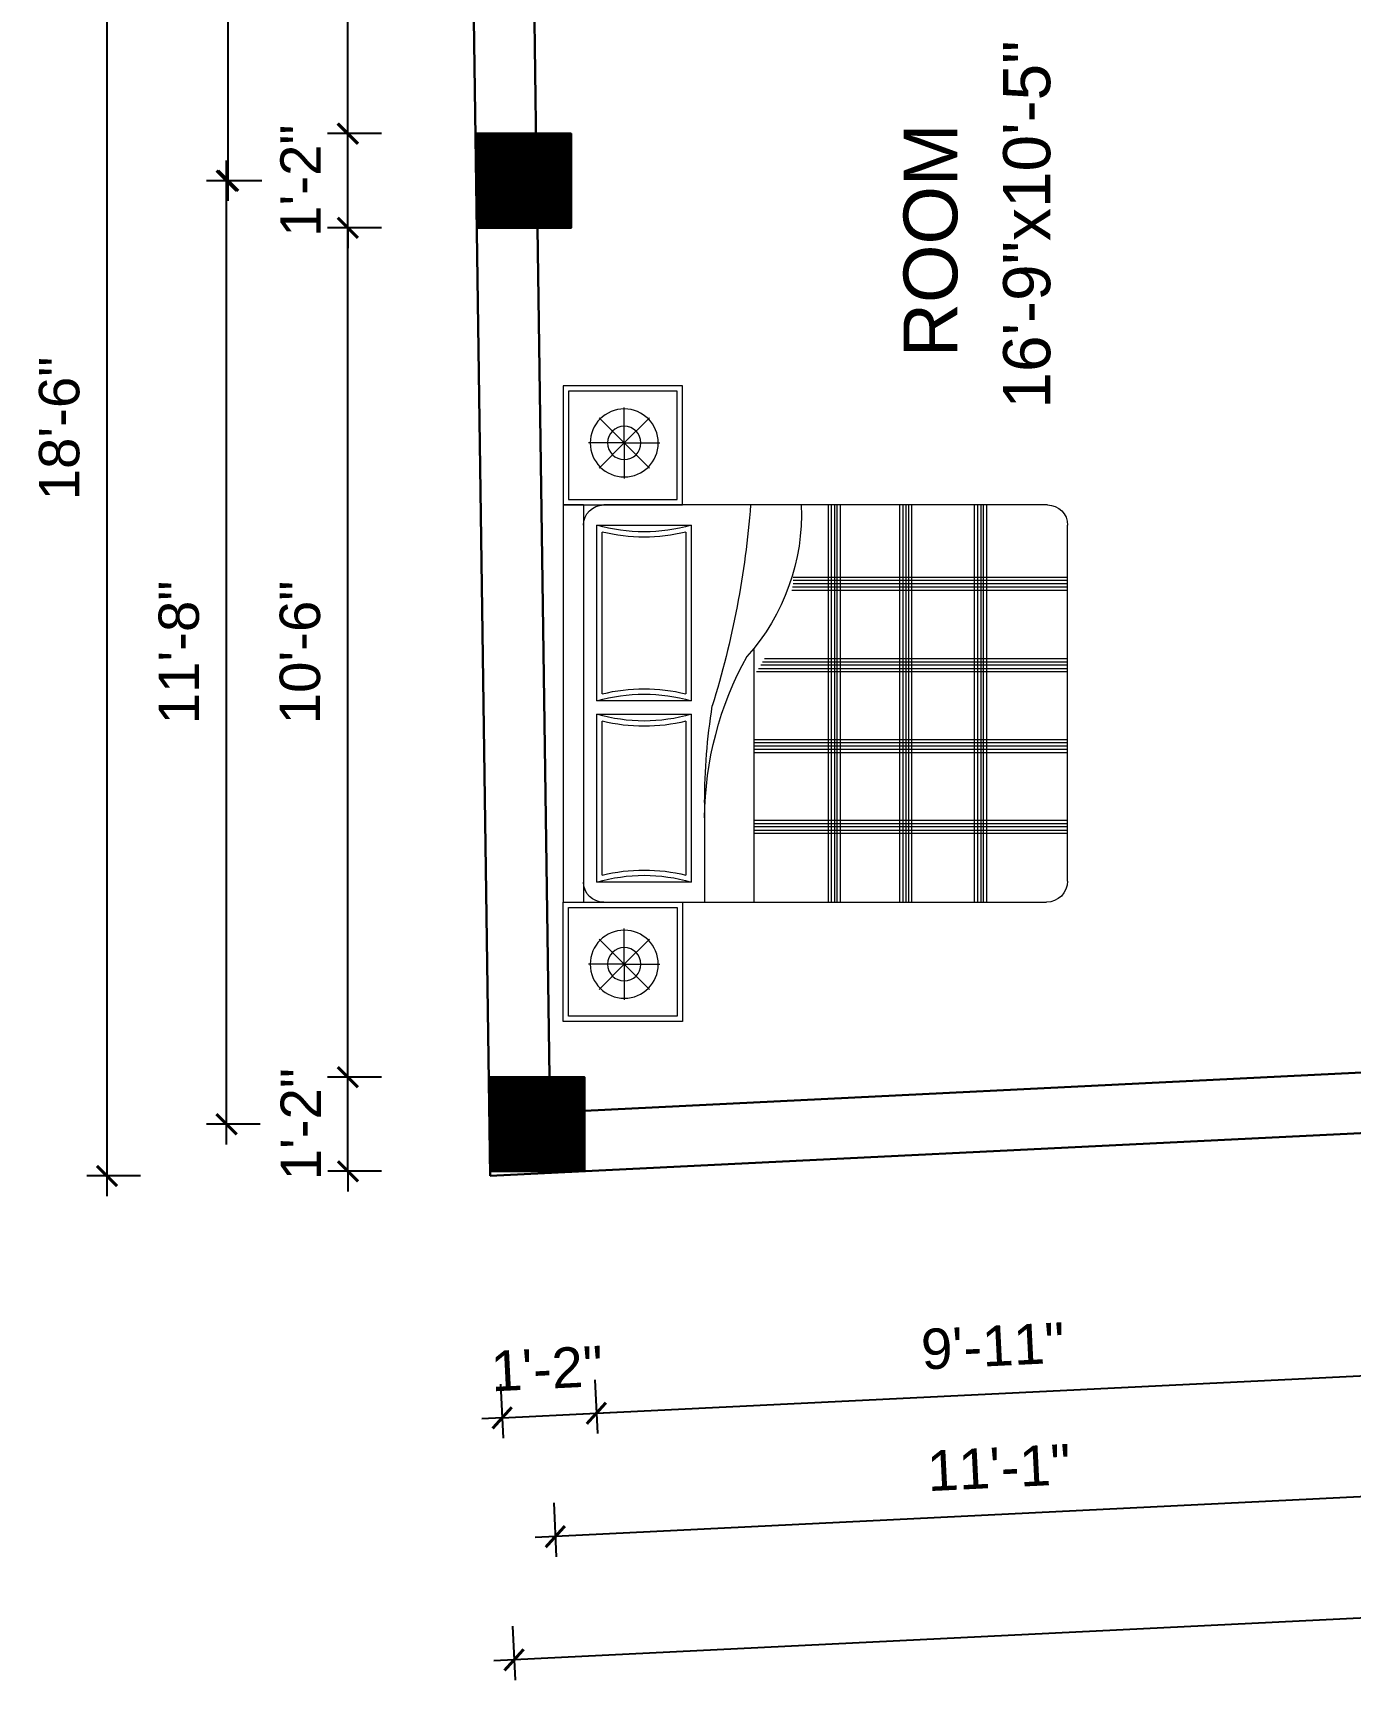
# Model space of a CAD drawing. Header units: inches. Extents: x -4737 to 13205, y 2479 to 13285.
# Drawn here: x -4736.8 to -4541.1, y 10557.3 to 10802.1 of the extents above; entities that cross this region are included whole.
import ezdxf

# ---------------------------------------------------------------- set-up
doc = ezdxf.new("R2010")
doc.units = ezdxf.units.IN
doc.header["$MEASUREMENT"] = 0
for name, color, linetype, lineweight in [('A-FURN', 9, 'Continuous', 5), ('hatch-.09', 8, 'Continuous', 9), ('Label', 7, 'Continuous', 13), ('ns_DIMS', 1, 'Continuous', 0), ('Text', 7, 'Continuous', 13), ('WALL', 12, 'Continuous', 30)]:
    doc.layers.add(name, color=color, linetype=linetype, lineweight=lineweight)
doc.layers.add('furniture', color=253, linetype='Continuous')
doc.styles.add('arial 1000', font='arial.ttf')
doc.styles.add('dim', font='arial.ttf', dxfattribs={"height": 7})
doc.styles.get("Standard").update_dxf_attribs({"font": 'arial.ttf'})
doc.dimstyles.new("1-8'", dxfattribs={"dimtxt": 6, "dimasz": 3, "dimexe": 3, "dimexo": 6, "dimgap": 4, "dimtad": 1, "dimdec": 0, "dimzin": 0, "dimdsep": 46, "dimlunit": 4, "dimtxsty": 'arial 1000', "dimblk": 'ARCHTICK', "dimcen": 8, "dimdle": 3, "dimclrt": 7, "dimazin": 0, "dimtfac": 1, "dimtdec": 0, "dimtix": 1, "dimtmove": 2, "dimatfit": 3, "dimfxl": 5, "dimfxlon": 1, "dimarcsym": 0})

# ---------------------------------------------------------------- blocks, each defined once
blk = doc.blocks.new('A$C3AED30AC')
at = {"layer": 'A-FURN', "color": 147, "linetype": 'ByBlock'}
for p, q in [((0, 1532.2), (0, 1982.2)), ((0, 1982.2), (450, 1982.2)), ((450, 1982.2), (1949.6, 1982.2)), ((450, 1982.2), (450, 1532.2)), ((450, 1906), (450, 1982.2)), ((1949.6, 1982.2), (1949.6, 1532.2)), ((2399.6, 1982.2), (1949.6, 1982.2)), ((2399.6, 1532.2), (2399.6, 1982.2)), ((450, 1906), (1949.6, 1906)), ((450, 155.2), (450, 1829.8)), ((1949.6, 1829.8), (1949.6, 159)), ((450, 1532.2), (0, 1532.2)), ((1949.6, 1532.2), (2399.6, 1532.2)), ((1869.6, 79), (526.2, 79))]:
    blk.add_line(p, q, dxfattribs=at)
at = {"layer": 'A-FURN', "color": 8}
for p, q in [((20, 1552.2), (20, 1962.2)), ((20, 1962.2), (430, 1962.2)), ((430, 1962.2), (430, 1552.2)), ((1969.6, 1962.2), (1969.6, 1552.2)), ((2379.6, 1962.2), (1969.6, 1962.2)), ((2379.6, 1552.2), (2379.6, 1962.2)), ((430, 1552.2), (20, 1552.2)), ((1969.6, 1552.2), (2379.6, 1552.2))]:
    blk.add_line(p, q, dxfattribs=at)
at = {"layer": 'A-FURN', "color": 5, "linetype": 'ByBlock'}
for p, q in [((216, 1752.2), (216, 1886.6)), ((2183.6, 1752.2), (2183.6, 1886.6)), ((216, 1752.2), (121, 1847.2)), ((216, 1752.2), (311.1, 1847.2)), ((526.2, 1855.2), (526.2, 1499.6)), ((1189.3, 1855.2), (526.2, 1855.2)), ((1189.3, 1499.6), (1189.3, 1855.2)), ((1873.4, 1855.2), (1240.1, 1855.2)), ((1240.1, 1855.2), (1240.1, 1499.6)), ((1873.4, 1499.6), (1873.4, 1855.2)), ((2183.6, 1752.2), (2088.5, 1847.2)), ((2183.6, 1752.2), (2278.6, 1847.2)), ((216, 1752.2), (81.7, 1752.2)), ((216, 1752.2), (121, 1657.2)), ((216, 1752.2), (216, 1752.2)), ((216, 1752.2), (216, 1752.2)), ((216, 1752.2), (216, 1752.2)), ((216, 1752.2), (350.4, 1752.2)), ((216, 1752.2), (216, 1617.8)), ((216, 1752.2), (311.1, 1657.2)), ((2183.6, 1752.2), (2049.2, 1752.2)), ((2183.6, 1752.2), (2088.5, 1657.2)), ((2183.6, 1752.2), (2317.9, 1752.2)), ((2183.6, 1752.2), (2183.6, 1752.2)), ((2183.6, 1752.2), (2183.6, 1752.2)), ((2183.6, 1752.2), (2183.6, 1752.2)), ((2183.6, 1752.2), (2278.6, 1657.2)), ((2183.6, 1752.2), (2183.6, 1617.8)), ((526.2, 1499.6), (1189.3, 1499.6)), ((1240.1, 1499.6), (1873.4, 1499.6)), ((1573.7, 1448.8), (1949.6, 1448.8)), ((996, 1263.6), (1949.6, 1263.6))]:
    blk.add_line(p, q, dxfattribs=at)
at = {"layer": 'A-FURN', "color": 9}
for p, q in [((1163.2, 1835.2), (552.3, 1835.2)), ((1847.3, 1835.2), (1266.2, 1835.2)), ((552.3, 1519.6), (1163.2, 1519.6)), ((1266.2, 1519.6), (1847.3, 1519.6))]:
    blk.add_line(p, q, dxfattribs=at)
at = {"layer": 'A-FURN', "color": 8, "linetype": 'Continuous'}
for p, q in [((1067, 1245.2), (1067, 79)), ((1079, 1252.8), (1079, 79)), ((1335, 1263.6), (1335, 79)), ((1347, 1263.6), (1347, 79)), ((1359, 1263.6), (1359, 79)), ((1372.1, 1263.6), (1372.1, 79)), ((1384.1, 1263.6), (1384.1, 79)), ((1639.9, 1263.6), (1639.9, 79)), ((1651.9, 1263.6), (1651.9, 79)), ((1663.9, 1263.6), (1663.9, 79)), ((1676.9, 1263.6), (1676.9, 79)), ((1688.9, 1263.6), (1688.9, 79)), ((1029.9, 1223.1), (1029.9, 79)), ((1041.9, 1230), (1041.9, 79)), ((1053.9, 1237.2), (1053.9, 79)), ((771.1, 1120.2), (771.1, 79)), ((722, 1114.6), (722, 79)), ((734, 1114.6), (734, 79)), ((746, 1114.6), (746, 79)), ((759.1, 1117.1), (759.1, 79)), ((450, 983.2), (1949.6, 983.2)), ((450, 971.2), (1949.6, 971.2)), ((450, 959.2), (1949.6, 959.2)), ((450, 949.8), (1949.6, 949.8)), ((450, 937.8), (1949.6, 937.8)), ((450, 713), (1949.6, 713)), ((450, 701), (1949.6, 701)), ((450, 689), (1949.6, 689)), ((450, 679.6), (1949.6, 679.6)), ((450, 667.6), (1949.6, 667.6)), ((450, 431.1), (1949.6, 431.1)), ((450, 419.1), (1949.6, 419.1)), ((450, 407.1), (1949.6, 407.1)), ((450, 397.7), (1949.6, 397.7)), ((450, 385.7), (1949.6, 385.7))]:
    blk.add_line(p, q, dxfattribs=at)
at = {"layer": 'A-FURN', "color": 5, "linetype": 'ByBlock'}
for centre, radius in [((216, 1752.2), 128.5), ((2183.6, 1752.2), 128.5), ((216, 1752.2), 62.8), ((2183.6, 1752.2), 62.8)]:
    blk.add_circle(centre, radius, dxfattribs=at)
at = {"layer": 'A-FURN', "color": 147, "linetype": 'ByBlock'}
for centre, radius, start, end in [((526.2, 1829.8), 76.2, 90, 180), ((1873.4, 1829.8), 76.2, 0, 90), ((526.2, 155.2), 76.2, 180, 270), ((1869.6, 159), 80, 270, 0)]:
    blk.add_arc(centre, radius, start, end, dxfattribs=at)
at = {"layer": 'A-FURN', "color": 5, "linetype": 'ByBlock'}
for centre, radius, start, end in [((-83.4, 1677.4), 635, 343.7398, 16.2602), ((1798.9, 1677.4), 635, 163.73979, 196.26021), ((630.5, 1677.4), 635, 343.7398, 16.2602), ((2483, 1677.4), 635, 163.73979, 196.26021), ((1638.5, 177.4), 1271.4, 90.35642, 119.03891), ((1572.9, -870.3), 2319.1, 89.98014, 99.03119), ((193.9, 4688.5), 3422.4, 274.28895, 287.24996), ((485.1, 1886.5), 802.9, 267.49694, 311.91323)]:
    blk.add_arc(centre, radius, start, end, dxfattribs=at)
at = {"layer": 'A-FURN', "color": 9}
for centre, start, end in [((-83.4, 1677.4), 346.05939, 13.94061), ((1798.9, 1677.4), 166.05939, 193.94061), ((630.5, 1677.4), 346.05939, 13.94061), ((2483, 1677.4), 166.05939, 193.94061)]:
    blk.add_arc(centre, 655, start, end, dxfattribs=at)
blk = doc.blocks.new('_ArchTick')
at = {"color": 0, "const_width": 0.15}
blk.add_lwpolyline([(-0.5, -0.5), (0.5, 0.5)], dxfattribs=at)
blk = doc.blocks.new('*D1234')
at = {"layer": 'Defpoints', "color": 0, "transparency": 16777216}
for p in [(-4690.01, 10646.9), (-4668.87, 10646.9), (-4668.87, 10632.9)]:
    blk.add_point(p, dxfattribs=at)
at = {"layer": 'ns_DIMS', "color": 0, "lineweight": -2, "transparency": 16777216}
for p, q in [((-4690.01, 10646.9), (-4690.01, 10649.9)), ((-4685.01, 10646.9), (-4693.01, 10646.9)), ((-4690.01, 10632.9), (-4690.01, 10646.9)), ((-4685.01, 10632.9), (-4693.01, 10632.9)), ((-4690.01, 10632.9), (-4690.01, 10629.9))]:
    blk.add_line(p, q, dxfattribs=at)
at = {"layer": 'ns_DIMS', "color": 0, "lineweight": -2, "transparency": 16777216, "xscale": 3, "yscale": 3, "zscale": 3}
for p, rotation in [((-4690.01, 10646.9), 270), ((-4690.01, 10632.9), 90)]:
    blk.add_blockref('_ArchTick', p, dxfattribs=dict(at, rotation=rotation))
at = {"layer": 'ns_DIMS', "color": 7, "transparency": 16777216, "insert": (-4697.02, 10639.9), "char_height": 6, "attachment_point": 5, "rotation": 90, "style": 'arial 1000'}
blk.add_mtext('1\'-2"', dxfattribs=at)
blk = doc.blocks.new('*D1235')
at = {"layer": 'Defpoints', "color": 0, "transparency": 16777216}
for p in [(-4708.04, 10780.1), (-4670.86, 10780.1), (-4668.87, 10639.9)]:
    blk.add_point(p, dxfattribs=at)
at = {"layer": 'ns_DIMS', "color": 0, "lineweight": -2, "transparency": 16777216}
for p, q in [((-4708.04, 10636.9), (-4708.04, 10783.1)), ((-4703.04, 10780.1), (-4711.04, 10780.1)), ((-4703.04, 10639.9), (-4711.04, 10639.9))]:
    blk.add_line(p, q, dxfattribs=at)
at = {"layer": 'ns_DIMS', "color": 0, "lineweight": -2, "transparency": 16777216, "xscale": 3, "yscale": 3, "zscale": 3}
for p, rotation in [((-4708.04, 10780.1), 90), ((-4708.04, 10639.9), 270)]:
    blk.add_blockref('_ArchTick', p, dxfattribs=dict(at, rotation=rotation))
at = {"layer": 'ns_DIMS', "color": 7, "transparency": 16777216, "insert": (-4715.11, 10710), "char_height": 6, "attachment_point": 5, "rotation": 90, "style": 'arial 1000'}
blk.add_mtext('11\'-8"', dxfattribs=at)
blk = doc.blocks.new('*D1236')
at = {"layer": 'Defpoints', "color": 0, "transparency": 16777216}
for p in [(-4725.81, 10854.36), (-4671.81, 10854.36), (-4668.87, 10632.21)]:
    blk.add_point(p, dxfattribs=at)
at = {"layer": 'ns_DIMS', "color": 0, "lineweight": -2, "transparency": 16777216}
for p, q in [((-4725.81, 10629.21), (-4725.81, 10857.36)), ((-4720.81, 10854.36), (-4728.81, 10854.36)), ((-4720.81, 10632.21), (-4728.81, 10632.21))]:
    blk.add_line(p, q, dxfattribs=at)
at = {"layer": 'ns_DIMS', "color": 0, "lineweight": -2, "transparency": 16777216, "xscale": 3, "yscale": 3, "zscale": 3}
for p, rotation in [((-4725.81, 10854.36), 90), ((-4725.81, 10632.21), 270)]:
    blk.add_blockref('_ArchTick', p, dxfattribs=dict(at, rotation=rotation))
at = {"layer": 'ns_DIMS', "color": 7, "transparency": 16777216, "insert": (-4732.88, 10743.28), "char_height": 6, "attachment_point": 5, "rotation": 90, "style": 'arial 1000'}
blk.add_mtext('18\'-6"', dxfattribs=at)
blk = doc.blocks.new('*D1237')
at = {"layer": 'Defpoints', "color": 0, "transparency": 16777216}
for p in [(-4690.04, 10773.1), (-4670.86, 10773.1), (-4668.87, 10646.9)]:
    blk.add_point(p, dxfattribs=at)
at = {"layer": 'ns_DIMS', "color": 0, "lineweight": -2, "transparency": 16777216}
for p, q in [((-4690.04, 10643.9), (-4690.04, 10776.1)), ((-4685.04, 10773.1), (-4693.04, 10773.1)), ((-4685.04, 10646.9), (-4693.04, 10646.9))]:
    blk.add_line(p, q, dxfattribs=at)
at = {"layer": 'ns_DIMS', "color": 0, "lineweight": -2, "transparency": 16777216, "xscale": 3, "yscale": 3, "zscale": 3}
for p, rotation in [((-4690.04, 10773.1), 90), ((-4690.04, 10646.9), 270)]:
    blk.add_blockref('_ArchTick', p, dxfattribs=dict(at, rotation=rotation))
at = {"layer": 'ns_DIMS', "color": 7, "transparency": 16777216, "insert": (-4697.11, 10710), "char_height": 6, "attachment_point": 5, "rotation": 90, "style": 'arial 1000'}
blk.add_mtext('10\'-6"', dxfattribs=at)
blk = doc.blocks.new('*D1238')
at = {"layer": 'Defpoints', "color": 0, "transparency": 16777216}
for p in [(-4690.04, 10787.1), (-4670.86, 10787.1), (-4670.86, 10773.1)]:
    blk.add_point(p, dxfattribs=at)
at = {"layer": 'ns_DIMS', "color": 0, "lineweight": -2, "transparency": 16777216}
for p, q in [((-4690.04, 10787.1), (-4690.04, 10790.1)), ((-4685.04, 10787.1), (-4693.04, 10787.1)), ((-4690.04, 10773.1), (-4690.04, 10787.1)), ((-4685.04, 10773.1), (-4693.04, 10773.1)), ((-4690.04, 10773.1), (-4690.04, 10770.1))]:
    blk.add_line(p, q, dxfattribs=at)
at = {"layer": 'ns_DIMS', "color": 0, "lineweight": -2, "transparency": 16777216, "xscale": 3, "yscale": 3, "zscale": 3}
for p, rotation in [((-4690.04, 10787.1), 270), ((-4690.04, 10773.1), 90)]:
    blk.add_blockref('_ArchTick', p, dxfattribs=dict(at, rotation=rotation))
at = {"layer": 'ns_DIMS', "color": 7, "transparency": 16777216, "insert": (-4697.06, 10780.1), "char_height": 6, "attachment_point": 5, "rotation": 90, "style": 'arial 1000'}
blk.add_mtext('1\'-2"', dxfattribs=at)
blk = doc.blocks.new('*D1239')
at = {"layer": 'Defpoints', "color": 0, "transparency": 16777216}
for p in [(-4690.01, 10840.36), (-4672.01, 10840.36), (-4670.86, 10787.1)]:
    blk.add_point(p, dxfattribs=at)
at = {"layer": 'ns_DIMS', "color": 0, "lineweight": -2, "transparency": 16777216}
for p, q in [((-4690.01, 10784.1), (-4690.01, 10843.36)), ((-4685.01, 10840.36), (-4693.01, 10840.36)), ((-4685.01, 10787.1), (-4693.01, 10787.1))]:
    blk.add_line(p, q, dxfattribs=at)
at = {"layer": 'ns_DIMS', "color": 0, "lineweight": -2, "transparency": 16777216, "xscale": 3, "yscale": 3, "zscale": 3}
for p, rotation in [((-4690.01, 10840.36), 90), ((-4690.01, 10787.1), 270)]:
    blk.add_blockref('_ArchTick', p, dxfattribs=dict(at, rotation=rotation))
at = {"layer": 'ns_DIMS', "color": 7, "transparency": 16777216, "insert": (-4697.06, 10813.73), "char_height": 6, "attachment_point": 5, "rotation": 90, "style": 'arial 1000'}
blk.add_mtext('4\'-5"', dxfattribs=at)
blk = doc.blocks.new('*D1241')
at = {"layer": 'Defpoints', "color": 0, "transparency": 16777216}
for p in [(-4707.81, 10847.36), (-4671.81, 10847.36), (-4670.86, 10780.1)]:
    blk.add_point(p, dxfattribs=at)
at = {"layer": 'ns_DIMS', "color": 0, "lineweight": -2, "transparency": 16777216}
for p, q in [((-4707.81, 10777.1), (-4707.81, 10850.36)), ((-4702.81, 10847.36), (-4710.81, 10847.36)), ((-4702.81, 10780.1), (-4710.81, 10780.1))]:
    blk.add_line(p, q, dxfattribs=at)
at = {"layer": 'ns_DIMS', "color": 0, "lineweight": -2, "transparency": 16777216, "xscale": 3, "yscale": 3, "zscale": 3}
for p, rotation in [((-4707.81, 10847.36), 90), ((-4707.81, 10780.1), 270)]:
    blk.add_blockref('_ArchTick', p, dxfattribs=dict(at, rotation=rotation))
at = {"layer": 'ns_DIMS', "color": 7, "transparency": 16777216, "insert": (-4714.87, 10813.73), "char_height": 6, "attachment_point": 5, "rotation": 90, "style": 'arial 1000'}
blk.add_mtext('5\'-7"', dxfattribs=at)
blk = doc.blocks.new('*D1286')
at = {"layer": 'Defpoints', "color": 0, "transparency": 16777216}
for p in [(-4654.87, 10632.9), (-4668.87, 10632.21), (-4653.1, 10596.95)]:
    blk.add_point(p, dxfattribs=at)
at = {"layer": 'ns_DIMS', "color": 0, "lineweight": -2, "transparency": 16777216}
for p, q in [((-4667.35, 10601.25), (-4666.95, 10593.26)), ((-4653.35, 10601.94), (-4652.95, 10593.95)), ((-4667.1, 10596.26), (-4670.1, 10596.11)), ((-4667.1, 10596.26), (-4653.1, 10596.95)), ((-4653.1, 10596.95), (-4650.1, 10597.09))]:
    blk.add_line(p, q, dxfattribs=at)
at = {"layer": 'ns_DIMS', "color": 0, "lineweight": -2, "transparency": 16777216, "xscale": 3, "yscale": 3, "zscale": 3}
for p, rotation in [((-4667.1, 10596.26), 2.820296018638011), ((-4653.1, 10596.95), 182.820296018638)]:
    blk.add_blockref('_ArchTick', p, dxfattribs=dict(at, rotation=rotation))
at = {"layer": 'ns_DIMS', "color": 7, "transparency": 16777216, "insert": (-4660.45, 10603.6), "char_height": 6, "attachment_point": 5, "rotation": 2.8203, "style": 'arial 1000'}
blk.add_mtext('1\'-2"', dxfattribs=at)
blk = doc.blocks.new('*D1287')
at = {"layer": 'Defpoints', "color": 0, "transparency": 16777216}
for p in [(-4536.36, 10639.43), (-4654.87, 10632.9), (-4534.56, 10602.79)]:
    blk.add_point(p, dxfattribs=at)
at = {"layer": 'ns_DIMS', "color": 0, "lineweight": -2, "transparency": 16777216}
for p, q in [((-4534.8, 10607.78), (-4534.41, 10599.79)), ((-4656.1, 10596.8), (-4531.56, 10602.93)), ((-4653.35, 10601.94), (-4652.95, 10593.95))]:
    blk.add_line(p, q, dxfattribs=at)
at = {"layer": 'ns_DIMS', "color": 0, "lineweight": -2, "transparency": 16777216, "xscale": 3, "yscale": 3, "zscale": 3}
for p, rotation in [((-4534.56, 10602.79), 2.820296018751), ((-4653.1, 10596.95), 182.820296018751)]:
    blk.add_blockref('_ArchTick', p, dxfattribs=dict(at, rotation=rotation))
at = {"layer": 'ns_DIMS', "color": 7, "transparency": 16777216, "insert": (-4594.18, 10606.92), "char_height": 6, "attachment_point": 5, "rotation": 2.8203, "style": 'arial 1000'}
blk.add_mtext('9\'-11"', dxfattribs=at)
blk = doc.blocks.new('*D1295')
at = {"layer": 'Defpoints', "color": 0, "transparency": 16777216}
for p in [(-4263.36, 10652.19), (-4668.87, 10632.21), (-4665.33, 10560.3)]:
    blk.add_point(p, dxfattribs=at)
at = {"layer": 'ns_DIMS', "color": 0, "lineweight": -2, "transparency": 16777216}
for p, q in [((-4260.07, 10585.27), (-4259.67, 10577.28)), ((-4256.83, 10580.42), (-4668.33, 10560.15)), ((-4665.58, 10565.29), (-4665.18, 10557.3))]:
    blk.add_line(p, q, dxfattribs=at)
at = {"layer": 'ns_DIMS', "color": 0, "lineweight": -2, "transparency": 16777216, "xscale": 3, "yscale": 3, "zscale": 3}
for p, rotation in [((-4259.82, 10580.28), 2.820296018637851), ((-4665.33, 10560.3), 182.8202960186379)]:
    blk.add_blockref('_ArchTick', p, dxfattribs=dict(at, rotation=rotation))
at = {"layer": 'ns_DIMS', "color": 7, "transparency": 16777216, "insert": (-4462.92, 10577.34), "char_height": 6, "attachment_point": 5, "rotation": 2.8203, "style": 'arial 1000'}
blk.add_mtext('33\'-10"', dxfattribs=at)
blk = doc.blocks.new('*D1297')
at = {"layer": 'Defpoints', "color": 0, "transparency": 16777216}
for p in [(-4529.36, 10639.43), (-4661.87, 10632.9), (-4659.2, 10578.62)]:
    blk.add_point(p, dxfattribs=at)
at = {"layer": 'ns_DIMS', "color": 0, "lineweight": -2, "transparency": 16777216}
for p, q in [((-4526.94, 10590.15), (-4526.54, 10582.15)), ((-4523.69, 10585.3), (-4662.19, 10578.48)), ((-4659.44, 10583.62), (-4659.05, 10575.63))]:
    blk.add_line(p, q, dxfattribs=at)
at = {"layer": 'ns_DIMS', "color": 0, "lineweight": -2, "transparency": 16777216, "xscale": 3, "yscale": 3, "zscale": 3}
for p, rotation in [((-4526.69, 10585.15), 2.820296018751041), ((-4659.2, 10578.62), 182.820296018751)]:
    blk.add_blockref('_ArchTick', p, dxfattribs=dict(at, rotation=rotation))
at = {"layer": 'ns_DIMS', "color": 7, "transparency": 16777216, "insert": (-4593.29, 10588.89), "char_height": 6, "attachment_point": 5, "rotation": 2.8203, "style": 'arial 1000'}
blk.add_mtext('11\'-1"', dxfattribs=at)

msp = doc.modelspace()

# ---------------------------------------------------------------- hatches: boundary and pattern name
at = {"layer": 'hatch-.09'}
h = msp.add_hatch(dxfattribs=at)
h.set_pattern_fill('ANSI31', color=256, angle=90)
h.set_pattern_definition([(135, (-4380.72496, -4659.29274), (-0.0883883476, -0.0883883476), [])])
h.paths.add_polyline_path([(-4670.86, 10787.1), (-4670.86, 10773.1), (-4656.86, 10773.1), (-4656.86, 10787.1)])
h = msp.add_hatch(dxfattribs=at)
h.set_pattern_fill('ANSI31', color=256, angle=90)
h.set_pattern_definition([(135, (-4378.73353, -4799.48695), (-0.0883883476, -0.0883883476), [])])
h.paths.add_polyline_path([(-4668.87, 10646.9), (-4668.87, 10632.9), (-4654.87, 10632.9), (-4654.87, 10646.9)])

# ---------------------------------------------------------------- linework, layer by layer
at = {"layer": 'WALL'}
for p, q in [((-4668.87, 10632.21), (-4672.01, 10854.36)), ((-4672.01, 10854.36), (-4668.87, 10632.21)), ((-4662.82, 10840.36), (-4662.03, 10784.85)), ((-4661.86, 10773.1), (-4660.08, 10646.9)), ((-4263.36, 10652.19), (-4668.87, 10632.21)), ((-4536.36, 10647.75), (-4654.87, 10641.91))]:
    msp.add_line(p, q, dxfattribs=at)
for points in [[(-4670.86, 10773.1), (-4670.86, 10787.1), (-4656.86, 10787.1), (-4656.86, 10773.1)], [(-4668.87, 10632.9), (-4668.87, 10646.9), (-4654.87, 10646.9), (-4654.87, 10632.9)]]:
    msp.add_lwpolyline(points, close=True, dxfattribs=at)

# ---------------------------------------------------------------- block references
at = {"layer": 'furniture', "xscale": -0.03937007859349251, "yscale": 0.03937007859349251, "zscale": 0.03937007859349251, "rotation": 90}
msp.add_blockref('A$C3AED30AC', (-4579.97, 10749.64), dxfattribs=at)

# ---------------------------------------------------------------- texts
at = {"layer": 'Label', "color": 5, "linetype": 'ByBlock', "insert": (-4607.46, 10771.24), "char_height": 8, "width": 88.4068, "attachment_point": 2, "rotation": 90, "style": 'dim'}
msp.add_mtext('ROOM', dxfattribs=at)
at = {"layer": 'Text', "insert": (-4592.66, 10773.59), "char_height": 7, "width": 440.957, "attachment_point": 2, "rotation": 90}
msp.add_mtext('16\'-9"x10\'-5"', dxfattribs=at)

# ---------------------------------------------------------------- dimensions: what is measured, and where the dimension line sits
at = {"layer": 'ns_DIMS'}
for base, p1, p2, angle, picture, middle in [((-4725.81, 10854.36), (-4668.87, 10632.21), (-4671.81, 10854.36), 90, '*D1236', (-4732.88, 10743.28)), ((-4707.81, 10847.36), (-4670.86, 10780.1), (-4671.81, 10847.36), 90, '*D1241', (-4714.87, 10813.73)), ((-4690.01, 10840.36), (-4670.86, 10787.1), (-4672.01, 10840.36), 90, '*D1239', (-4697.06, 10813.73)), ((-4690.04, 10787.1), (-4670.86, 10773.1), (-4670.86, 10787.1), 90, '*D1238', (-4697.06, 10780.1)), ((-4708.04, 10780.1), (-4668.87, 10639.9), (-4670.86, 10780.1), 90, '*D1235', (-4715.11, 10710)), ((-4690.04, 10773.1), (-4668.87, 10646.9), (-4670.86, 10773.1), 90, '*D1237', (-4697.11, 10710)), ((-4690.01, 10646.9), (-4668.87, 10632.9), (-4668.87, 10646.9), 90, '*D1234', (-4697.02, 10639.9)), ((-4659.2, 10578.62), (-4529.36, 10639.43), (-4661.87, 10632.9), 2.8203, '*D1297', (-4593.29, 10588.89)), ((-4534.56, 10602.79), (-4654.87, 10632.9), (-4536.36, 10639.43), 182.8203, '*D1287', (-4594.18, 10606.92))]:
    dim = msp.add_linear_dim(base=base, p1=p1, p2=p2, angle=angle, dimstyle="1-8'", dxfattribs=at)
    dim.commit()
    dim.dimension.update_dxf_attribs({"geometry": picture, "text_midpoint": middle})
for p1, p2, distance, picture, middle in [((-4263.36, 10652.19), (-4668.87, 10632.21), 72, '*D1295', (-4462.92, 10577.34)), ((-4668.87, 10632.21), (-4654.87, 10632.9), -36, '*D1286', (-4660.45, 10603.6))]:
    dim = msp.add_aligned_dim(p1=p1, p2=p2, distance=distance, dimstyle="1-8'", dxfattribs=at)
    dim.commit()
    dim.dimension.update_dxf_attribs({"geometry": picture, "text_midpoint": middle})

doc.saveas('drawing.dxf')
